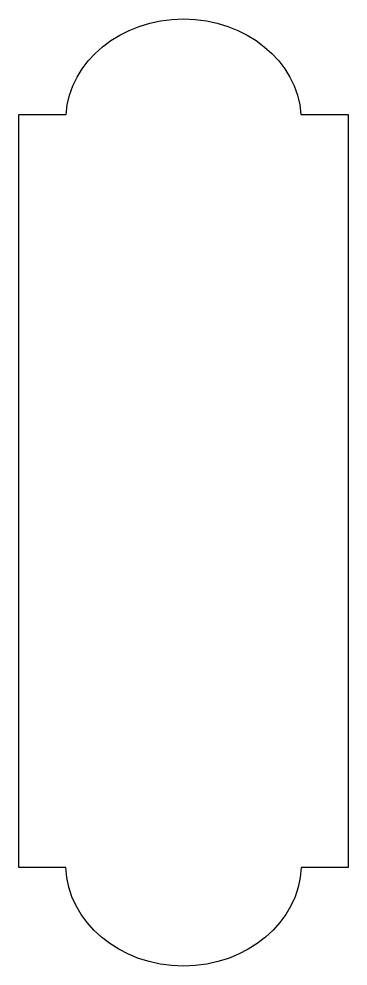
# Model space of a CAD drawing. Header units: centimetres. Extents: x -7.4 to 0.9, y -11.4 to 12.6.
import ezdxf

# ---------------------------------------------------------------- set-up
doc = ezdxf.new("R2010")
doc.units = ezdxf.units.CM
doc.header["$MEASUREMENT"] = 0
doc.layers.add('Layer 1', color=7, linetype='Continuous')

msp = doc.modelspace()

# ---------------------------------------------------------------- linework, layer by layer
at = {"layer": 'Layer 1', "color": 30}
msp.add_open_spline([(-3.26696, 12.5768), (-4.85235, 12.5768), (-6.14882, 11.50631), (-6.24187, 10.15586), (-6.24187, 10.15586), (-6.24187, 10.15586), (-7.43415, 10.15586), (-7.43415, 10.15586), (-7.43415, 10.15586), (-7.43415, 10.15586), (-7.43415, -8.89414), (-7.43415, -8.89414), (-7.43415, -8.89414), (-7.43415, -8.89414), (-6.24518, -8.89414), (-6.24518, -8.89414), (-6.24518, -8.89414), (-6.19693, -10.28052), (-4.88224, -11.39197), (-3.26696, -11.39197), (-3.26696, -11.39197), (-1.65169, -11.39197), (-0.337, -10.28051), (-0.28874, -8.89414), (-0.28874, -8.89414), (-0.28874, -8.89414), (0.90023, -8.89414), (0.90023, -8.89414), (0.90023, -8.89414), (0.90023, -8.89414), (0.90023, 10.15586), (0.90023, 10.15586), (0.90023, 10.15586), (0.90023, 10.15586), (-0.29288, 10.15586), (-0.29288, 10.15586), (-0.29288, 10.15586), (-0.38593, 11.5063), (-1.68158, 12.5768), (-3.26696, 12.5768)], degree=3, knots=[0, 0, 0, 0, 0.09090909, 0.09090909, 0.09090909, 0.09090909, 0.18181818, 0.18181818, 0.18181818, 0.18181818, 0.27272727, 0.27272727, 0.27272727, 0.27272727, 0.36363636, 0.36363636, 0.36363636, 0.36363636, 0.45454545, 0.45454545, 0.45454545, 0.45454545, 0.54545455, 0.54545455, 0.54545455, 0.54545455, 0.63636364, 0.63636364, 0.63636364, 0.63636364, 0.72727273, 0.72727273, 0.72727273, 0.72727273, 0.81818182, 0.81818182, 0.81818182, 0.81818182, 1, 1, 1, 1], dxfattribs=at)

doc.saveas('drawing.dxf')
